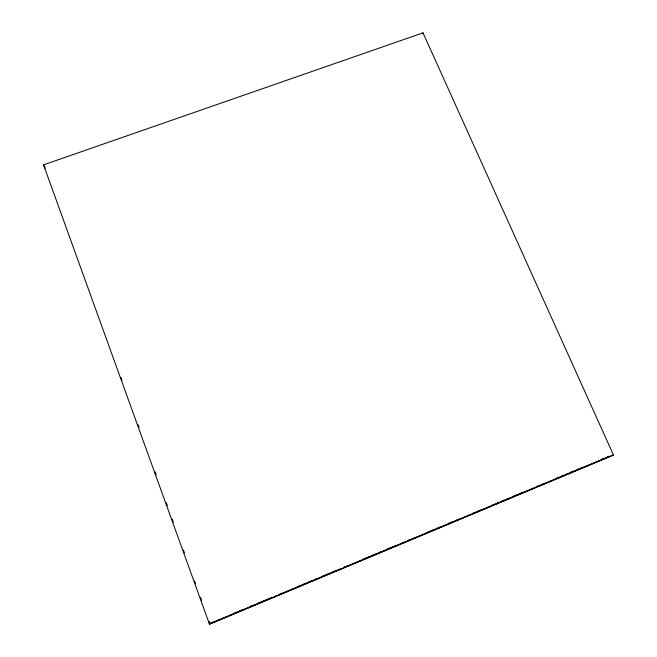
<?xml version="1.0" encoding="UTF-8"?>
<svg xmlns="http://www.w3.org/2000/svg" width="657" height="657" viewBox="0 0 657 657"><rect width="100%" height="100%" fill="white"/><g stroke="black" fill="none" stroke-linecap="round" stroke-linejoin="round"><path stroke-width="0.99" d="M422.714 33.819L423.018 32.85L43.526 164.866L209.452 624.15L613.474 455.014L423.018 32.85M209.452 624.15L613.474 455.014M209.599 623.887L208.951 621.407L209.903 623.362M210.848 622.967L213.689 621.777M234.508 613.063L237.349 611.872M239.247 611.076L242.08 609.893M250.604 606.321L252.493 605.532M258.176 603.151L261.01 601.968M262.907 601.171L265.748 599.989M267.637 599.192L270.479 598.001M279.948 594.043L282.781 592.852M298.878 586.118L301.711 584.927M303.608 584.139L306.449 582.948M308.338 582.159L311.18 580.969M314.966 579.384L316.863 578.595M322.538 576.214L325.379 575.023M327.268 574.234L330.11 573.044M332.007 572.255L334.84 571.064M344.309 567.106L347.151 565.915M363.239 559.181L366.08 557.99M367.969 557.202L370.811 556.011M372.708 555.214L375.541 554.032M379.335 552.447L381.224 551.65M386.907 549.277L389.741 548.086M391.638 547.297L394.479 546.107M408.67 540.161L411.512 538.978M427.608 532.236L430.442 531.053M432.339 530.256L435.18 529.074M437.069 528.277L439.911 527.086M448.427 523.522L454.11 521.149M455.999 520.352L458.841 519.17M473.04 513.224L475.882 512.033M477.77 511.245L480.612 510.054M491.97 505.299L494.811 504.108M496.7 503.319L499.542 502.129M501.439 501.34L504.272 500.149M506.169 499.361L509.011 498.17M512.797 496.585L518.472 494.204M520.369 493.415L523.21 492.224M537.401 486.287L540.243 485.096M542.14 484.299L544.973 483.117M556.331 478.362L559.173 477.171M561.07 476.382L563.911 475.192M565.8 474.395L568.642 473.212M570.531 472.416L573.372 471.225M577.158 469.64L582.841 467.267M601.771 459.342L604.612 458.159M606.501 457.362L609.343 456.172M209.755 623.624L212.589 622.434M214.486 621.637L236.249 612.529M238.146 611.741L272.212 597.476M274.109 596.687L276.95 595.497M278.839 594.7L281.681 593.517M283.569 592.721L300.61 585.592M302.499 584.796L305.341 583.613M307.23 582.816L329.001 573.709M330.89 572.912L341.303 568.56M343.2 567.763L346.034 566.58M347.931 565.784L369.694 556.676M371.591 555.879L405.656 541.623M407.554 540.826L410.395 539.635M412.284 538.847L434.055 529.739M435.944 528.942L470.018 514.686M471.907 513.889L474.748 512.698M476.637 511.91L498.408 502.794M500.297 502.005L539.101 485.761M540.998 484.973L543.84 483.782M545.729 482.994L567.5 473.878M569.389 473.089L603.463 458.824M605.352 458.036L608.193 456.845M45.177 168.184L43.526 164.866M44.504 166.336L44.988 167.067M120.995 377.364L122.038 380.263M138.077 424.636L139.128 427.535M155.159 471.907L156.21 474.797M166.32 502.777L167.363 505.668M172.249 519.178L173.292 522.069M183.402 550.04L184.453 552.939M194.562 580.911L195.605 583.81M200.484 597.312L201.535 600.211"/></g></svg>
